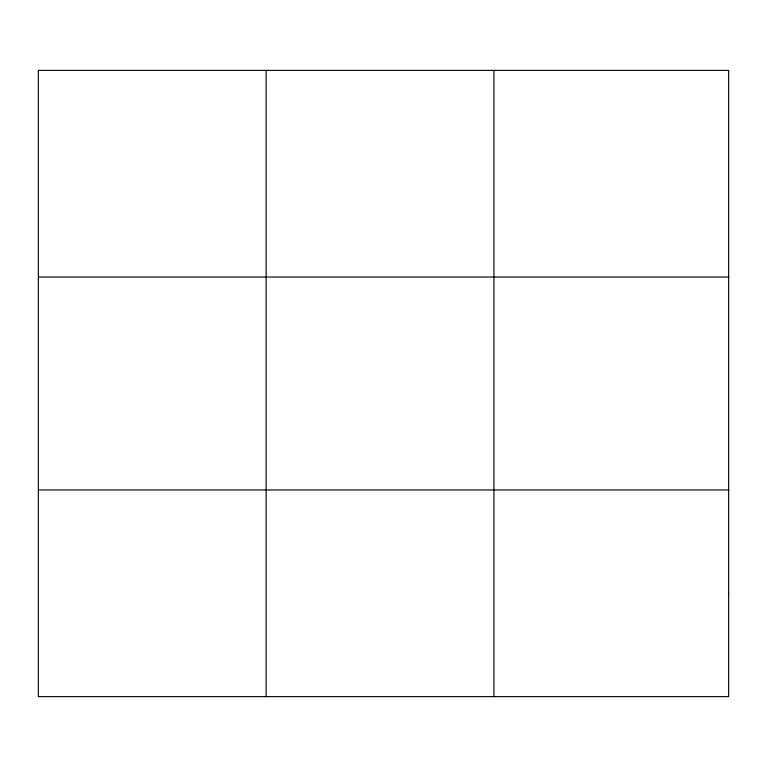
<?xml version="1.0" encoding="UTF-8"?>
<svg xmlns="http://www.w3.org/2000/svg" width="767" height="767" viewBox="0 0 767 767"><rect width="100%" height="100%" fill="white"/><g stroke="black" fill="none" stroke-linecap="round" stroke-linejoin="round"><path stroke-width="1.15" d="M266.149 70.372L266.149 696.628M493.948 70.372L493.948 696.628M38.35 277.04L728.65 277.04M38.35 489.96L728.65 489.96M728.65 593.294L728.65 696.628L38.35 696.628L38.35 70.372L728.65 70.372L728.65 593.294"/></g></svg>
